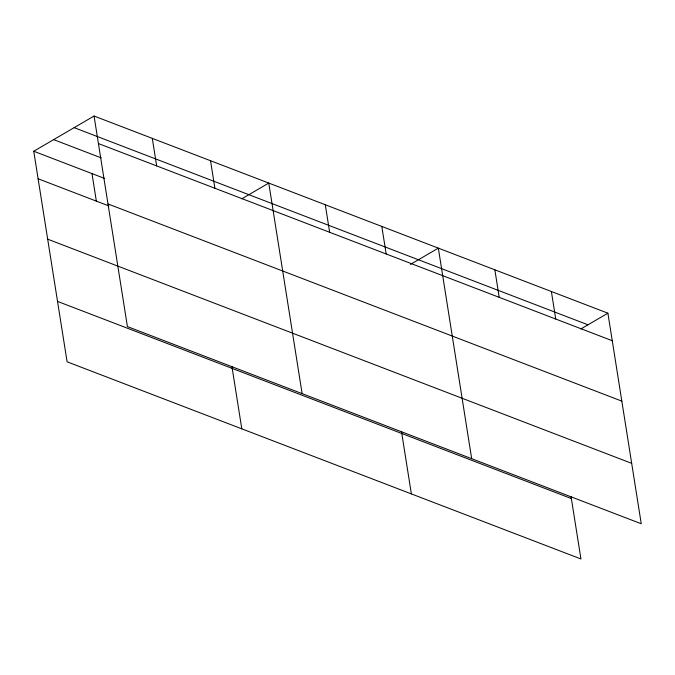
<?xml version="1.0" encoding="UTF-8"?>
<svg xmlns="http://www.w3.org/2000/svg" width="675" height="675" viewBox="0 0 675 675"><rect width="100%" height="100%" fill="white"/><g stroke="black" fill="none" stroke-linecap="round" stroke-linejoin="round"><path stroke-width="1.01" d="M571.042 496.496L580.939 558.967L67.103 361.808L33.75 151.242L94.061 116.033L607.897 313.192L641.25 523.758L127.415 326.59L94.061 116.033M241.734 198.855L268.768 183.068L302.122 393.626M410.408 264.44L438.337 248.13L471.682 458.688M580.863 328.978L607.897 313.192M74.157 127.651L588.001 324.818M98.423 143.564L612.259 340.723M53.654 139.624L101.216 157.874M33.75 151.242L104.6 178.436M107.992 203.96L621.827 401.127M38.112 178.774L108.962 205.959M47.68 239.178L631.682 463.354M57.535 301.404L571.371 498.563M551.382 291.507L555.736 319.039M494.859 269.823L499.213 297.346M381.814 226.446L386.176 253.977M401.473 431.426L411.37 493.906M325.291 204.753L329.653 232.284M210.532 160.726L214.895 188.249M231.905 366.365L241.802 428.836M152.297 138.375L156.659 165.907M91.986 173.593L96.348 201.116"/></g></svg>
